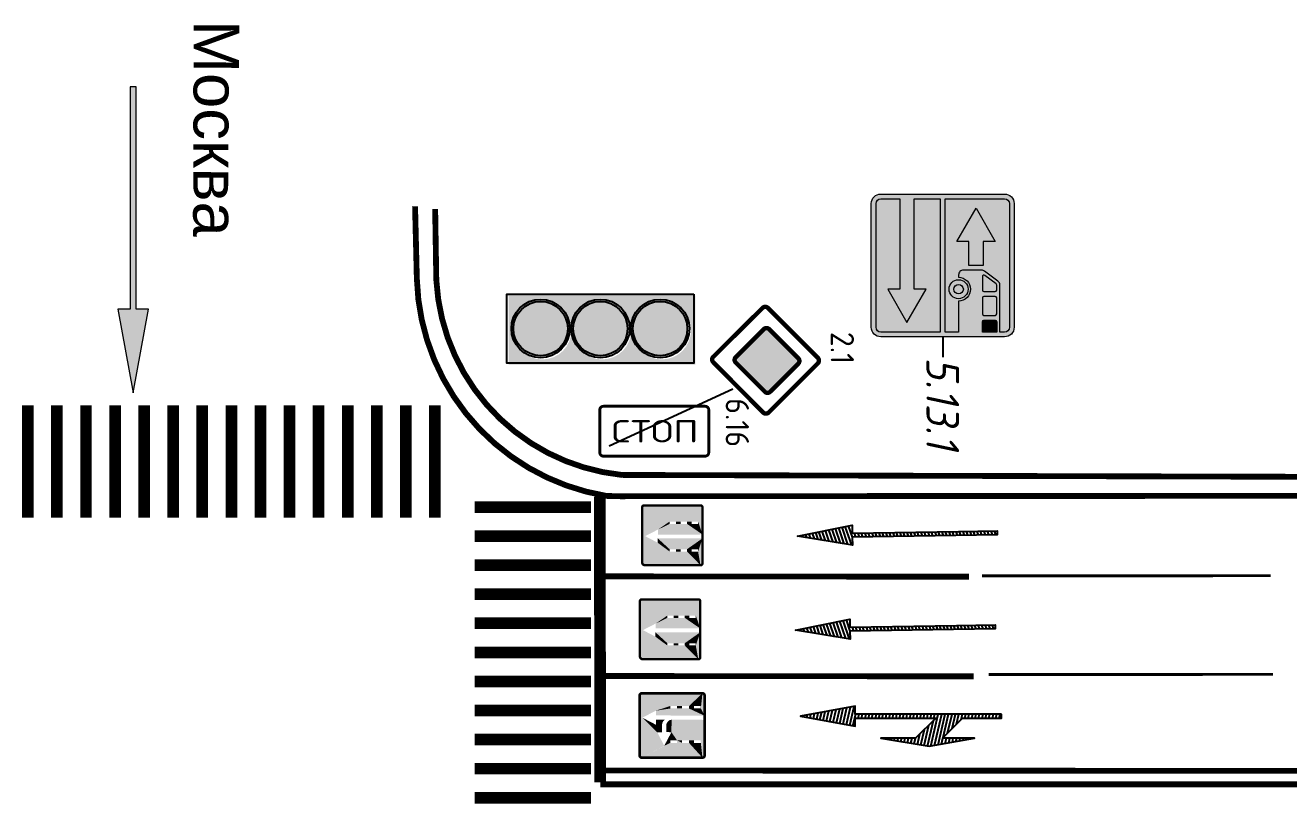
# Model space of a CAD drawing. Header units: millimetres. Extents: x 1734 to 2050, y 1482 to 1843.
# Drawn here: x 1839.92 to 1870.88, y 1823.8 to 1842.87 of the extents above; entities that cross this region are included whole.
import ezdxf
from ezdxf.enums import TextEntityAlignment as Align

# ---------------------------------------------------------------- set-up
doc = ezdxf.new("R2010")
doc.units = ezdxf.units.MM
for name, pattern in [('1.1', [141.652646, 70.079133, -0.0001, 71.573413]), ('1.3', [17.848385, 5.910826, -0.0001, 11.937459]), ('1.6_3_1', [4, 0, -1, 3])]:
    doc.linetypes.add(name, pattern=pattern)
for name, color, linetype, lineweight in [('знаки', 7, 'Continuous', 0), ('Описание', 7, 'Continuous', 15), ('разметка', 251, 'Continuous', 15)]:
    doc.layers.add(name, color=color, linetype=linetype, lineweight=lineweight)
doc.layers.add('КПЧ', color=9, linetype='Continuous')
doc.layers.add('Разметки', color=7, linetype='Continuous')
doc.styles.add('ROMAND', font='ROMAND.SHX', dxfattribs={"height": 2})
doc.styles.add('SASH', font='simplex8.shx', dxfattribs={"width": 0.9, "oblique": 12})
doc.styles.get("Standard").update_dxf_attribs({"font": 'arial.ttf'})

# ---------------------------------------------------------------- blocks, each defined once
blk = doc.blocks.new('1-18-')
at = {"layer": 'разметка'}
blk.add_hatch(color=0, dxfattribs=at).paths.add_polyline_path([(-0.07499999999998863, 5.449999999999989), (-0.07499999999998863, 0), (0.07499999999998863, 0), (0.07499999999998863, 5.449999999999989), (0.375, 5.449999999999989), (0, 7.5), (-0.375, 5.449999999999989)])
at = {"layer": 'разметка', "color": 0, "lineweight": 0, "flags": 128}
blk.add_lwpolyline([(-0.07499999999998863, 5.449999999999989), (-0.07499999999998863, 0), (0.07499999999998863, 0), (0.07499999999998863, 5.449999999999989), (0.375, 5.449999999999989), (0, 7.5), (-0.375, 5.449999999999989)], close=True, dxfattribs=at)
blk = doc.blocks.new('*U19')
at = {"color": 0, "linetype": 'ByBlock', "lineweight": 15, "const_width": 0.3999999999999998}
for points in [[(-16.11160242717349, 1.690049475221772), (-15.70940525325531, 5.524280992409777)], [(-15.11705906747142, 1.585725433541415), (-14.71486189355325, 5.41995695072942)], [(-14.12251570776935, 1.481401391861059), (-13.72031853385118, 5.315632909049063)], [(-13.12797234806729, 1.377077350180703), (-12.72577517414911, 5.211308867368707)], [(-12.13342898836522, 1.272753308500347), (-11.73123181444705, 5.106984825688351)], [(-11.13888562866315, 1.16842926681999), (-10.73668845474498, 5.002660784007995)], [(-10.14434226896108, 1.064105225139634), (-9.742145095042911, 4.898336742327638)], [(-9.149798909259017, 0.9597811834592777), (-8.747601735340844, 4.794012700647282)], [(-8.15525554955695, 0.8554571417789214), (-7.753058375638777, 4.689688658966926)], [(-7.160712189854883, 0.7511331000985652), (-6.75851501593671, 4.58536461728657)], [(-6.166168830152817, 0.6468090584182089), (-5.763971656234643, 4.481040575606213)], [(-5.171625470450749, 0.5424850167378525), (-4.769428296532576, 4.376716533925857)], [(-4.177082110748682, 0.4381609750574963), (-3.774884936830509, 4.272392492245501)], [(-3.182538751046615, 0.33383693337714), (-2.780341577128442, 4.168068450565144)], [(-2.187995391344548, 0.2295128916967837), (-1.785798217426375, 4.063744408884788)], [(-1.193452031642481, 0.1251888500164275), (-0.7912548577243079, 3.959420367204432)], [(-0.1989086719404135, 0.0208648083360712), (0.2032885019777591, 3.855096325524076)]]:
    blk.add_lwpolyline(points, dxfattribs=at)
blk = doc.blocks.new('*U36')
at = {"color": 4, "linetype": 'Continuous'}
for points in [[(0.05024047358083639, 3.655453161768152), (0, 3.467953161768154), (7.49526466425246, 3.59295191176814)], [(7.49526466425246, 3.59295191176814), (0, 3.467953161768154), (3.645673218720589, 3.455145085120094)], [(0, 3.467953161768154), (1.721933722096167, 0.4079616821160954), (3.645673218720589, 3.455145085120094)], [(0, 3.467953161768154), (-5.995204332975845e-14, -3.467953161768139), (1.721933722096167, 0.4079616821160954)], [(0.1875000000000007, 3.792712688187315), (0.05024047358083639, 3.655453161768152), (7.42204099343257, 3.769729490948263)], [(7.42204099343257, 3.769729490948263), (0.05024047358083639, 3.655453161768152), (7.49526466425246, 3.59295191176814)], [(0.3749999999999998, 3.84295316176815), (0.1875000000000007, 3.792712688187315), (7.42204099343257, 3.769729490948263)], [(7.245263414252447, 3.842953161768154), (0.3749999999999998, 3.84295316176815), (7.42204099343257, 3.769729490948263)], [(3.645673218720589, 3.455145085120094), (1.721933722096167, 0.4079616821160954), (2.822030134218381, 1.890868450278703)], [(7.49526466425246, 3.59295191176814), (3.645673218720589, 3.455145085120094), (5.467210344123516, 0.4079616821160954)], [(3.645673218720589, 3.455145085120094), (4.469316303222713, 1.862934938942246), (5.467210344123516, 0.4079616821160954)], [(7.49526466425246, 3.59295191176814), (5.467210344123516, 0.4079616821160954), (7.495264664252435, -3.467953161768156)], [(3.37112552388649, 1.890868450278703), (1.721933722096167, 0.4079616821160954), (2.011979975268503, 0.4079616821160954)], [(2.822030134218381, 1.890868450278703), (1.721933722096167, 0.4079616821160954), (3.37112552388649, 1.890868450278703)], [(3.37112552388649, 1.890868450278703), (2.011979975268503, 0.4079616821160954), (3.374101480427442, -3.717954411768146)], [(4.469316303222713, 1.862934938942246), (3.85158398984612, -3.717954411768147), (5.177164090951266, 0.4079616821160953)], [(3.85158398984612, 1.862934938942246), (3.85158398984612, -3.717954411768147), (4.469316303222713, 1.862934938942246)], [(4.469316303222713, 1.862934938942246), (5.177164090951266, 0.4079616821160953), (5.467210344123516, 0.4079616821160954)], [(1.721933722096167, 0.4079616821160954), (-5.995204332975845e-14, -3.467953161768139), (1.721933722096168, -0.3968440640154257)], [(2.011979975268503, 0.4079616821160954), (2.011979975268503, -0.3968440640154257), (3.374101480427442, -3.717954411768146)], [(5.177164090951266, 0.4079616821160953), (3.85158398984612, -3.717954411768147), (5.177164090951265, -0.3968440640154256)], [(5.467210344123516, 0.4079616821160954), (5.467210344123516, -0.3968440640154256), (7.495264664252435, -3.467953161768156)], [(1.721933722096168, -0.3968440640154257), (-5.995204332975845e-14, -3.467953161768139), (1.721933722096168, -0.980928664275538)], [(1.721933722096168, -0.980928664275538), (-5.995204332975845e-14, -3.467953161768139), (1.721933722096168, -1.785734410407059)], [(1.721933722096168, -0.980928664275538), (2.011979975268503, -0.3968440640154257), (1.721933722096168, -0.3968440640154257)], [(2.011979975268503, -0.3968440640154257), (1.721933722096168, -0.980928664275538), (2.011979975268503, -0.9809286642755383)], [(2.011979975268503, -0.3968440640154257), (2.011979975268503, -0.9809286642755383), (3.374101480427442, -3.717954411768146)], [(2.011979975268503, -0.9809286642755383), (2.011979975268503, -1.785734410407059), (3.374101480427442, -3.717954411768146)], [(5.177164090951265, -0.3968440640154256), (3.85158398984612, -3.717954411768147), (5.177164090951266, -0.9809286642755382)], [(5.177164090951266, -0.9809286642755382), (3.85158398984612, -3.717954411768147), (5.177164090951265, -1.785734410407059)], [(5.177164090951266, -0.9809286642755382), (5.467210344123516, -0.3968440640154256), (5.177164090951265, -0.3968440640154256)], [(5.467210344123516, -0.3968440640154256), (5.177164090951266, -0.9809286642755382), (5.467210344123516, -0.9809286642755383)], [(5.467210344123516, -0.3968440640154256), (5.467210344123516, -0.9809286642755383), (7.495264664252435, -3.467953161768156)], [(5.467210344123516, -0.9809286642755383), (5.467210344123516, -1.785734410407059), (7.495264664252435, -3.467953161768156)], [(1.721933722096168, -1.785734410407059), (-5.995204332975845e-14, -3.467953161768139), (1.721933722096167, -2.35403616582181)], [(1.721933722096167, -2.35403616582181), (-5.995204332975845e-14, -3.467953161768139), (1.721933722096168, -3.158841911953346)], [(1.721933722096168, -3.158841911953346), (-5.995204332975845e-14, -3.467953161768139), (3.374101480427442, -3.717954411768146)], [(1.721933722096167, -2.35403616582181), (2.011979975268503, -1.785734410407059), (1.721933722096168, -1.785734410407059)], [(2.011979975268503, -1.785734410407059), (1.721933722096167, -2.35403616582181), (2.011979975268503, -2.35403616582181)], [(3.374101480427442, -3.717954411768146), (2.011979975268503, -3.158841911953346), (1.721933722096168, -3.158841911953346)], [(2.011979975268503, -1.785734410407059), (2.011979975268503, -2.35403616582181), (3.374101480427442, -3.717954411768146)], [(2.011979975268503, -2.35403616582181), (2.011979975268503, -3.158841911953346), (3.374101480427442, -3.717954411768146)], [(5.467210344123516, -1.785734410407059), (3.85158398984612, -3.717954411768147), (5.177164090951266, -2.35403616582181)], [(5.177164090951265, -1.785734410407059), (3.85158398984612, -3.717954411768147), (5.467210344123516, -1.785734410407059)], [(5.177164090951266, -2.35403616582181), (3.85158398984612, -3.717954411768147), (5.177164090951266, -3.158841911953346)], [(5.467210344123515, -3.158841911953346), (3.85158398984612, -3.717954411768147), (7.495264664252435, -3.467953161768156)], [(3.85158398984612, -3.717954411768147), (5.467210344123515, -3.158841911953346), (5.177164090951266, -3.158841911953346)], [(5.467210344123516, -1.785734410407059), (5.177164090951266, -2.35403616582181), (5.467210344123515, -2.35403616582181)], [(5.467210344123516, -1.785734410407059), (5.467210344123515, -2.35403616582181), (7.495264664252435, -3.467953161768156)], [(5.467210344123515, -2.35403616582181), (5.467210344123515, -3.158841911953346), (7.495264664252435, -3.467953161768156)], [(-5.995204332975845e-14, -3.467953161768139), (0.07322367081982298, -3.644730740948248), (3.374101480427442, -3.717954411768146)], [(0.07322367081982298, -3.644730740948248), (0.2500012499999305, -3.717954411768133), (3.374101480427442, -3.717954411768146)], [(7.495264664252435, -3.467953161768156), (3.85158398984612, -3.717954411768147), (7.482762961022207, -3.546021018698622)], [(7.482762961022207, -3.546021018698622), (3.85158398984612, -3.717954411768147), (7.446508185749103, -3.616281065234823)], [(7.446508185749103, -3.616281065234823), (3.85158398984612, -3.717954411768147), (7.393591317719149, -3.66919793326479)], [(7.393591317719149, -3.66919793326479), (3.85158398984612, -3.717954411768147), (7.323331271182926, -3.705452708537923)], [(7.323331271182926, -3.705452708537923), (3.85158398984612, -3.717954411768147), (7.245263414252428, -3.717954411768162)]]:
    blk.add_solid(points, dxfattribs=at)
blk = doc.blocks.new('*U37')
at = {"color": 4, "linetype": 'Continuous'}
for points in [[(0.05024047358083639, 3.655453161768152), (0, 3.467953161768154), (7.49526466425246, 3.59295191176814)], [(7.49526466425246, 3.59295191176814), (0, 3.467953161768154), (3.645673218720589, 3.455145085120094)], [(0, 3.467953161768154), (1.721933722096167, 0.4079616821160954), (3.645673218720589, 3.455145085120094)], [(0, 3.467953161768154), (-5.995204332975845e-14, -3.467953161768139), (1.721933722096167, 0.4079616821160954)], [(0.1875000000000007, 3.792712688187315), (0.05024047358083639, 3.655453161768152), (7.42204099343257, 3.769729490948263)], [(7.42204099343257, 3.769729490948263), (0.05024047358083639, 3.655453161768152), (7.49526466425246, 3.59295191176814)], [(0.3749999999999998, 3.84295316176815), (0.1875000000000007, 3.792712688187315), (7.42204099343257, 3.769729490948263)], [(7.245263414252447, 3.842953161768154), (0.3749999999999998, 3.84295316176815), (7.42204099343257, 3.769729490948263)], [(3.645673218720589, 3.455145085120094), (1.721933722096167, 0.4079616821160954), (2.822030134218381, 1.890868450278703)], [(7.49526466425246, 3.59295191176814), (3.645673218720589, 3.455145085120094), (5.467210344123516, 0.4079616821160954)], [(3.645673218720589, 3.455145085120094), (4.469316303222713, 1.862934938942246), (5.467210344123516, 0.4079616821160954)], [(7.49526466425246, 3.59295191176814), (5.467210344123516, 0.4079616821160954), (7.495264664252435, -3.467953161768156)], [(3.37112552388649, 1.890868450278703), (1.721933722096167, 0.4079616821160954), (2.011979975268503, 0.4079616821160954)], [(2.822030134218381, 1.890868450278703), (1.721933722096167, 0.4079616821160954), (3.37112552388649, 1.890868450278703)], [(3.37112552388649, 1.890868450278703), (2.011979975268503, 0.4079616821160954), (3.374101480427442, -3.717954411768146)], [(4.469316303222713, 1.862934938942246), (3.85158398984612, -3.717954411768147), (5.177164090951266, 0.4079616821160953)], [(3.85158398984612, 1.862934938942246), (3.85158398984612, -3.717954411768147), (4.469316303222713, 1.862934938942246)], [(4.469316303222713, 1.862934938942246), (5.177164090951266, 0.4079616821160953), (5.467210344123516, 0.4079616821160954)], [(1.721933722096167, 0.4079616821160954), (-5.995204332975845e-14, -3.467953161768139), (1.721933722096168, -0.3968440640154257)], [(2.011979975268503, 0.4079616821160954), (2.011979975268503, -0.3968440640154257), (3.374101480427442, -3.717954411768146)], [(5.177164090951266, 0.4079616821160953), (3.85158398984612, -3.717954411768147), (5.177164090951265, -0.3968440640154256)], [(5.467210344123516, 0.4079616821160954), (5.467210344123516, -0.3968440640154256), (7.495264664252435, -3.467953161768156)], [(1.721933722096168, -0.3968440640154257), (-5.995204332975845e-14, -3.467953161768139), (1.721933722096168, -0.980928664275538)], [(1.721933722096168, -0.980928664275538), (-5.995204332975845e-14, -3.467953161768139), (1.721933722096168, -1.785734410407059)], [(1.721933722096168, -0.980928664275538), (2.011979975268503, -0.3968440640154257), (1.721933722096168, -0.3968440640154257)], [(2.011979975268503, -0.3968440640154257), (1.721933722096168, -0.980928664275538), (2.011979975268503, -0.9809286642755383)], [(2.011979975268503, -0.3968440640154257), (2.011979975268503, -0.9809286642755383), (3.374101480427442, -3.717954411768146)], [(2.011979975268503, -0.9809286642755383), (2.011979975268503, -1.785734410407059), (3.374101480427442, -3.717954411768146)], [(5.177164090951265, -0.3968440640154256), (3.85158398984612, -3.717954411768147), (5.177164090951266, -0.9809286642755382)], [(5.177164090951266, -0.9809286642755382), (3.85158398984612, -3.717954411768147), (5.177164090951265, -1.785734410407059)], [(5.177164090951266, -0.9809286642755382), (5.467210344123516, -0.3968440640154256), (5.177164090951265, -0.3968440640154256)], [(5.467210344123516, -0.3968440640154256), (5.177164090951266, -0.9809286642755382), (5.467210344123516, -0.9809286642755383)], [(5.467210344123516, -0.3968440640154256), (5.467210344123516, -0.9809286642755383), (7.495264664252435, -3.467953161768156)], [(5.467210344123516, -0.9809286642755383), (5.467210344123516, -1.785734410407059), (7.495264664252435, -3.467953161768156)], [(1.721933722096168, -1.785734410407059), (-5.995204332975845e-14, -3.467953161768139), (1.721933722096167, -2.35403616582181)], [(1.721933722096167, -2.35403616582181), (-5.995204332975845e-14, -3.467953161768139), (1.721933722096168, -3.158841911953346)], [(1.721933722096168, -3.158841911953346), (-5.995204332975845e-14, -3.467953161768139), (3.374101480427442, -3.717954411768146)], [(1.721933722096167, -2.35403616582181), (2.011979975268503, -1.785734410407059), (1.721933722096168, -1.785734410407059)], [(2.011979975268503, -1.785734410407059), (1.721933722096167, -2.35403616582181), (2.011979975268503, -2.35403616582181)], [(3.374101480427442, -3.717954411768146), (2.011979975268503, -3.158841911953346), (1.721933722096168, -3.158841911953346)], [(2.011979975268503, -1.785734410407059), (2.011979975268503, -2.35403616582181), (3.374101480427442, -3.717954411768146)], [(2.011979975268503, -2.35403616582181), (2.011979975268503, -3.158841911953346), (3.374101480427442, -3.717954411768146)], [(5.467210344123516, -1.785734410407059), (3.85158398984612, -3.717954411768147), (5.177164090951266, -2.35403616582181)], [(5.177164090951265, -1.785734410407059), (3.85158398984612, -3.717954411768147), (5.467210344123516, -1.785734410407059)], [(5.177164090951266, -2.35403616582181), (3.85158398984612, -3.717954411768147), (5.177164090951266, -3.158841911953346)], [(5.467210344123515, -3.158841911953346), (3.85158398984612, -3.717954411768147), (7.495264664252435, -3.467953161768156)], [(3.85158398984612, -3.717954411768147), (5.467210344123515, -3.158841911953346), (5.177164090951266, -3.158841911953346)], [(5.467210344123516, -1.785734410407059), (5.177164090951266, -2.35403616582181), (5.467210344123515, -2.35403616582181)], [(5.467210344123516, -1.785734410407059), (5.467210344123515, -2.35403616582181), (7.495264664252435, -3.467953161768156)], [(5.467210344123515, -2.35403616582181), (5.467210344123515, -3.158841911953346), (7.495264664252435, -3.467953161768156)], [(-5.995204332975845e-14, -3.467953161768139), (0.07322367081982298, -3.644730740948248), (3.374101480427442, -3.717954411768146)], [(0.07322367081982298, -3.644730740948248), (0.2500012499999305, -3.717954411768133), (3.374101480427442, -3.717954411768146)], [(7.495264664252435, -3.467953161768156), (3.85158398984612, -3.717954411768147), (7.482762961022207, -3.546021018698622)], [(7.482762961022207, -3.546021018698622), (3.85158398984612, -3.717954411768147), (7.446508185749103, -3.616281065234823)], [(7.446508185749103, -3.616281065234823), (3.85158398984612, -3.717954411768147), (7.393591317719149, -3.66919793326479)], [(7.393591317719149, -3.66919793326479), (3.85158398984612, -3.717954411768147), (7.323331271182926, -3.705452708537923)], [(7.323331271182926, -3.705452708537923), (3.85158398984612, -3.717954411768147), (7.245263414252428, -3.717954411768162)]]:
    blk.add_solid(points, dxfattribs=at)
blk = doc.blocks.new('*U39')
at = {"layer": 'знаки', "true_color": 0xffffff}
h = blk.add_hatch(color=7, dxfattribs=at)
edge = h.paths.add_edge_path()
edge.add_arc((-1.516666666666552, 3.266666666666666), 0.2333333333333343, 89.99999999999648, 179.9999999999965, ccw=False)
edge.add_line((-1.516666666666538, 3.5), (1.516666666666652, 3.5))
edge.add_arc((1.516666666666675, 3.266666666666675), 0.2333333333333254, 1.3073986337985843e-12, 90.00000000000568, ccw=False)
edge.add_line((1.75, 3.26666666666668), (1.75, 0.2333333333333201))
edge.add_arc((1.516666666666675, 0.2333333333333255), 0.2333333333333254, 269.9999999999943, 359.9999999999987, ccw=False)
edge.add_line((1.516666666666652, 0), (-1.516666666666538, 0))
edge.add_arc((-1.516666666666561, 0.2333333333333255), 0.2333333333333255, 180.0000000000013, 270.0000000000056, ccw=False)
edge.add_line((-1.749999999999886, 0.2333333333333201), (-1.749999999999886, 3.26666666666668))
edge = h.paths.add_edge_path(flags=16)
edge.add_line((1.633333333333439, 3.150000000000006), (0.4812500000000455, 3.150000000000006))
edge.add_arc((0.4812500000000433, 3.033333333333307), 0.1166666666666982, 89.99999999999892, 143.1301023541571)
edge.add_line((0.3879166666666833, 3.103333333333325), (0.1399999999999864, 2.772777777777748))
edge.add_arc((0.2333333333333157, 2.702777777777784), 0.1166666666666415, 143.1301023541692, 180.0000000000146)
edge.add_line((0.1166666666666742, 2.702777777777754), (0.1166666666666742, 2.255555555555475))
edge.add_arc((0.2333333333333441, 2.25555555555547), 0.1166666666666698, 179.9999999999978, 270.0000000000021)
edge.add_line((0.2333333333333485, 2.1388888888888), (0.2916666666666288, 2.1388888888888))
edge.add_arc((0.5833333333333144, 2.1388888888888), 0.2916666666666856, 0, 180, ccw=False)
edge.add_line((0.875, 2.1388888888888), (1.633333333333439, 2.1388888888888))
edge.add_line((1.633333333333439, 2.1388888888888), (1.633333333333439, 1.808333333333223))
edge.add_line((1.633333333333439, 1.808333333333223), (-1.633333333333326, 1.808333333333223))
edge.add_line((-1.633333333333326, 1.808333333333223), (-1.633333333333326, 3.26666666666668))
edge.add_arc((-1.516666666666595, 3.266666666666623), 0.1166666666667311, 89.99999999997209, 179.9999999999721, ccw=False)
edge.add_line((-1.516666666666538, 3.383333333333354), (1.516666666666652, 3.383333333333354))
edge.add_arc((1.516666666666704, 3.266666666666619), 0.1166666666667355, 3.012701199622825e-11, 90.0000000000258, ccw=False)
edge.add_line((1.633333333333439, 3.26666666666668), (1.633333333333439, 3.150000000000006))
edge = h.paths.add_edge_path(flags=16)
edge.add_arc((0.6027777777777097, 3.033333333333253), 0.03888888888894182, 1.15808539601474e-10, 90.00000000009324)
edge.add_line((0.6027777777776464, 3.072222222222194), (0.4812500000000455, 3.072222222222194))
edge.add_arc((0.4812500000000085, 3.033333333333235), 0.03888888888895981, 89.99999999994554, 143.1301023540427)
edge.add_line((0.4501388888888869, 3.056666666666672), (0.2459722222222354, 2.784444444444347))
edge.add_arc((0.2770833333332419, 2.761111111110991), 0.0388888888888189, 143.1301023540368, 269.999999999889)
edge.add_line((0.2770833333331666, 2.722222222222172), (0.6027777777776464, 2.722222222222172))
edge.add_arc((0.6027777777777175, 2.761111111111106), 0.03888888888893405, 269.9999999998954, 359.9999999998954)
edge.add_line((0.6416666666666515, 2.761111111111035), (0.6416666666666515, 3.033333333333331))
edge = h.paths.add_edge_path(flags=16)
edge.add_arc((1.186111111111138, 3.03333333333331), 0.03888888888888498, 3.205999118915548e-11, 90.00000000000948)
edge.add_line((1.186111111111131, 3.072222222222194), (0.7972222222222172, 3.072222222222194))
edge.add_arc((0.7972222222222107, 3.03333333333331), 0.03888888888888475, 89.99999999999052, 179.9999999999679)
edge.add_line((0.7583333333333258, 3.033333333333331), (0.7583333333333258, 2.761111111111035))
edge.add_arc((0.7972222222222107, 2.761111111111056), 0.03888888888888498, 180.0000000000321, 270.0000000000095)
edge.add_line((0.7972222222222172, 2.722222222222172), (1.186111111111131, 2.722222222222285))
edge.add_arc((1.18611111111116, 2.761111111111148), 0.03888888888886299, 269.9999999999581, 359.9999999999581)
edge.add_line((1.225000000000023, 2.76111111111112), (1.225000000000023, 3.033333333333331))
edge = h.paths.add_edge_path(flags=16)
edge.add_line((1.633333333333439, 2.722222222222172), (1.380555555555702, 2.722222222222172))
edge.add_arc((1.380555555555639, 2.761111111111113), 0.0388888888889416, 180.0000000001158, 270.0000000000932, ccw=False)
edge.add_line((1.341666666666697, 2.761111111111035), (1.341666666666697, 3.033333333333331))
edge.add_arc((1.380555555555639, 3.033333333333253), 0.03888888888894182, 89.99999999990678, 179.9999999998842, ccw=False)
edge.add_line((1.380555555555702, 3.072222222222194), (1.633333333333439, 3.072222222222194))
edge.add_line((1.633333333333439, 3.072222222222194), (1.633333333333439, 2.722222222222172))
edge = h.paths.add_edge_path(flags=16)
edge.add_line((1.633333333333439, 1.691666666666663), (1.633333333333439, 0.2333333333333201))
edge.add_arc((1.516666666666718, 0.2333333333333956), 0.1166666666667213, 269.99999999996726, 359.9999999999629, ccw=False)
edge.add_line((1.516666666666652, 0.1166666666666742), (-1.516666666666538, 0.1166666666666742))
edge.add_arc((-1.516666666666604, 0.2333333333333956), 0.1166666666667213, 180.0000000000371, 270.00000000003274, ccw=False)
edge.add_line((-1.633333333333326, 0.2333333333333201), (-1.633333333333326, 0.7000000000001307))
edge.add_line((-1.633333333333326, 0.7000000000001307), (0.5833333333332575, 0.7000000000001307))
edge.add_line((0.5833333333332575, 0.7000000000001307), (0.5833333333332575, 0.4083333333336157))
edge.add_line((0.5833333333332575, 0.4083333333336157), (1.400000000000091, 0.8750000000000853))
edge.add_line((1.400000000000091, 0.8750000000000853), (0.5833333333332575, 1.341666666666555))
edge.add_line((0.5833333333332575, 1.341666666666555), (0.5833333333332575, 1.05000000000004))
edge.add_line((0.5833333333332575, 1.05000000000004), (-1.633333333333326, 1.05000000000004))
edge.add_line((-1.633333333333326, 1.05000000000004), (-1.633333333333326, 1.691666666666663))
edge.add_line((-1.633333333333326, 1.691666666666663), (1.633333333333439, 1.691666666666663))
at = {"layer": 'знаки'}
h = blk.add_hatch(color=5, dxfattribs=at)
edge = h.paths.add_edge_path()
edge.add_line((1.633333333333439, 3.150000000000006), (0.4812500000000455, 3.150000000000006))
edge.add_arc((0.4812500000000433, 3.033333333333307), 0.1166666666666982, 89.99999999999892, 143.1301023541571)
edge.add_line((0.3879166666666833, 3.103333333333325), (0.1399999999999864, 2.772777777777748))
edge.add_arc((0.2333333333333157, 2.702777777777784), 0.1166666666666415, 143.1301023541692, 180.0000000000146)
edge.add_line((0.1166666666666742, 2.702777777777754), (0.1166666666666742, 2.255555555555475))
edge.add_arc((0.2333333333333441, 2.25555555555547), 0.1166666666666698, 179.9999999999978, 270.0000000000021)
edge.add_line((0.2333333333333485, 2.1388888888888), (0.2916666666666288, 2.1388888888888))
edge.add_arc((0.5833333333333144, 2.1388888888888), 0.2916666666666856, 0, 180, ccw=False)
edge.add_line((0.875, 2.1388888888888), (1.633333333333439, 2.1388888888888))
edge.add_line((1.633333333333439, 2.1388888888888), (1.633333333333439, 1.808333333333223))
edge.add_line((1.633333333333439, 1.808333333333223), (-1.633333333333326, 1.808333333333223))
edge.add_line((-1.633333333333326, 1.808333333333223), (-1.633333333333326, 3.26666666666668))
edge.add_arc((-1.516666666666595, 3.266666666666623), 0.1166666666667311, 89.99999999997209, 179.9999999999721, ccw=False)
edge.add_line((-1.516666666666538, 3.383333333333354), (1.516666666666652, 3.383333333333354))
edge.add_arc((1.516666666666704, 3.266666666666619), 0.1166666666667355, 3.012701199622825e-11, 90.0000000000258, ccw=False)
edge.add_line((1.633333333333439, 3.26666666666668), (1.633333333333439, 3.150000000000006))
h.paths.add_polyline_path([(-0.5833333333333712, 3.033333333333331), (-0.5833333333333712, 2.741666666666589), (0, 2.741666666666589), (0, 2.39166666666668), (-0.5833333333333712, 2.39166666666668), (-0.5833333333333712, 2.099999999999966), (-1.399999999999977, 2.566666666666634)], flags=16)
edge = h.paths.add_edge_path(flags=16)
edge.add_arc((0.5833333333332575, 2.1388888888888), 0.2333333333333421, 0, 360)
edge = h.paths.add_edge_path(flags=16)
edge.add_arc((0.5833333333332575, 2.1388888888888), 0.1166666666666755, 0, 360)
at = {"layer": 'знаки', "true_color": 0xffffff}
blk.add_hatch(color=7, dxfattribs=at).paths.add_polyline_path([(-0.5833333333333712, 3.033333333333331), (-0.5833333333333712, 2.741666666666589), (0, 2.741666666666589), (0, 2.39166666666668), (-0.5833333333333712, 2.39166666666668), (-0.5833333333333712, 2.099999999999966), (-1.399999999999977, 2.566666666666634)])
at = {"layer": 'знаки'}
h = blk.add_hatch(color=5, dxfattribs=at)
edge = h.paths.add_edge_path()
edge.add_arc((0.6027777777777097, 3.033333333333253), 0.03888888888894182, 1.15808539601474e-10, 90.00000000009324)
edge.add_line((0.6027777777776464, 3.072222222222194), (0.4812500000000455, 3.072222222222194))
edge.add_arc((0.4812500000000085, 3.033333333333235), 0.03888888888895981, 89.99999999994554, 143.1301023540427)
edge.add_line((0.4501388888888869, 3.056666666666672), (0.2459722222222354, 2.784444444444347))
edge.add_arc((0.2770833333332419, 2.761111111110991), 0.0388888888888189, 143.1301023540368, 269.999999999889)
edge.add_line((0.2770833333331666, 2.722222222222172), (0.6027777777776464, 2.722222222222172))
edge.add_arc((0.6027777777777175, 2.761111111111106), 0.03888888888893405, 269.9999999998954, 359.9999999998954)
edge.add_line((0.6416666666666515, 2.761111111111035), (0.6416666666666515, 3.033333333333331))
h = blk.add_hatch(color=5, dxfattribs=at)
edge = h.paths.add_edge_path()
edge.add_arc((1.186111111111138, 3.03333333333331), 0.03888888888888498, 3.205999118915548e-11, 90.00000000000948)
edge.add_line((1.186111111111131, 3.072222222222194), (0.7972222222222172, 3.072222222222194))
edge.add_arc((0.7972222222222107, 3.03333333333331), 0.03888888888888475, 89.99999999999052, 179.9999999999679)
edge.add_line((0.7583333333333258, 3.033333333333331), (0.7583333333333258, 2.761111111111035))
edge.add_arc((0.7972222222222107, 2.761111111111056), 0.03888888888888498, 180.0000000000321, 270.0000000000095)
edge.add_line((0.7972222222222172, 2.722222222222172), (1.186111111111131, 2.722222222222285))
edge.add_arc((1.18611111111116, 2.761111111111148), 0.03888888888886299, 269.9999999999581, 359.9999999999581)
edge.add_line((1.225000000000023, 2.76111111111112), (1.225000000000023, 3.033333333333331))
h = blk.add_hatch(color=5, dxfattribs=at)
edge = h.paths.add_edge_path()
edge.add_line((1.633333333333439, 2.722222222222172), (1.380555555555702, 2.722222222222172))
edge.add_arc((1.380555555555639, 2.761111111111113), 0.0388888888889416, 180.0000000001158, 270.0000000000932, ccw=False)
edge.add_line((1.341666666666697, 2.761111111111035), (1.341666666666697, 3.033333333333331))
edge.add_arc((1.380555555555639, 3.033333333333253), 0.03888888888894182, 89.99999999990678, 179.9999999998842, ccw=False)
edge.add_line((1.380555555555702, 3.072222222222194), (1.633333333333439, 3.072222222222194))
edge.add_line((1.633333333333439, 3.072222222222194), (1.633333333333439, 2.722222222222172))
at = {"layer": 'знаки', "true_color": 0xffffff}
h = blk.add_hatch(color=7, dxfattribs=at)
edge = h.paths.add_edge_path()
edge.add_arc((0.5833333333332575, 2.1388888888888), 0.2333333333333421, 0, 360)
edge = h.paths.add_edge_path(flags=17)
edge.add_arc((0.5833333333332575, 2.1388888888888), 0.1166666666666755, 0, 360)
at = {"layer": 'знаки'}
h = blk.add_hatch(color=5, dxfattribs=at)
edge = h.paths.add_edge_path()
edge.add_line((1.633333333333439, 1.691666666666663), (1.633333333333439, 0.2333333333333201))
edge.add_arc((1.516666666666718, 0.2333333333333956), 0.1166666666667213, 269.99999999996726, 359.9999999999629, ccw=False)
edge.add_line((1.516666666666652, 0.1166666666666742), (-1.516666666666538, 0.1166666666666742))
edge.add_arc((-1.516666666666604, 0.2333333333333956), 0.1166666666667213, 180.0000000000371, 270.00000000003274, ccw=False)
edge.add_line((-1.633333333333326, 0.2333333333333201), (-1.633333333333326, 0.7000000000001307))
edge.add_line((-1.633333333333326, 0.7000000000001307), (0.5833333333332575, 0.7000000000001307))
edge.add_line((0.5833333333332575, 0.7000000000001307), (0.5833333333332575, 0.4083333333336157))
edge.add_line((0.5833333333332575, 0.4083333333336157), (1.400000000000091, 0.8750000000000853))
edge.add_line((1.400000000000091, 0.8750000000000853), (0.5833333333332575, 1.341666666666555))
edge.add_line((0.5833333333332575, 1.341666666666555), (0.5833333333332575, 1.05000000000004))
edge.add_line((0.5833333333332575, 1.05000000000004), (-1.633333333333326, 1.05000000000004))
edge.add_line((-1.633333333333326, 1.05000000000004), (-1.633333333333326, 1.691666666666663))
edge.add_line((-1.633333333333326, 1.691666666666663), (1.633333333333439, 1.691666666666663))
at = {"layer": 'Defpoints'}
blk.add_lwpolyline([(1.75, 1.750000000000057), (2.25, 1.750000000000057)], dxfattribs=at)
at = {"layer": 'знаки'}
blk.add_lwpolyline([(-1.749999999999886, 3.26666666666668, -0.4142135623730951), (-1.516666666666538, 3.5), (1.516666666666652, 3.5, -0.4142135623731172), (1.75, 3.26666666666668), (1.75, 0.2333333333333201, -0.4142135623731172), (1.516666666666652, 0), (-1.516666666666538, 0, -0.4142135623731172), (-1.749999999999886, 0.2333333333333201), (-1.749999999999886, 3.26666666666668)], format="xyb", dxfattribs=at)
at = {"layer": 'знаки', "color": 7, "true_color": 0xffffff}
for points in [[(1.633333333333439, 3.150000000000006), (0.4812500000000455, 3.150000000000006, 0.2360679774997997), (0.3879166666666833, 3.103333333333325), (0.1399999999999864, 2.772777777777748, 0.1622776601683858), (0.1166666666666742, 2.702777777777754), (0.1166666666666742, 2.255555555555475, 0.4142135623731172), (0.2333333333333485, 2.1388888888888), (0.2916666666666288, 2.1388888888888, -0.9999999999999999), (0.875, 2.1388888888888), (1.633333333333439, 2.1388888888888), (1.633333333333439, 1.808333333333223), (-1.633333333333326, 1.808333333333223), (-1.633333333333326, 3.26666666666668, -0.4142135623730951), (-1.516666666666538, 3.383333333333354), (1.516666666666652, 3.383333333333354, -0.4142135623730728), (1.633333333333439, 3.26666666666668)], [(1.633333333333439, 2.722222222222172), (1.380555555555702, 2.722222222222172, -0.4142135623729785), (1.341666666666697, 2.761111111111035), (1.341666666666697, 3.033333333333331, -0.4142135623729785), (1.380555555555702, 3.072222222222194), (1.633333333333439, 3.072222222222194)], [(1.633333333333439, 1.691666666666663), (1.633333333333439, 0.2333333333333201, -0.4142135623730728), (1.516666666666652, 0.1166666666666742), (-1.516666666666538, 0.1166666666666742, -0.4142135623730728), (-1.633333333333326, 0.2333333333333201), (-1.633333333333326, 0.7000000000001307), (0.5833333333332575, 0.7000000000001307), (0.5833333333332575, 0.4083333333336157), (1.400000000000091, 0.8750000000000853), (0.5833333333332575, 1.341666666666555), (0.5833333333332575, 1.05000000000004), (-1.633333333333326, 1.05000000000004), (-1.633333333333326, 1.691666666666663)]]:
    blk.add_lwpolyline(points, format="xyb", close=True, dxfattribs=at)
blk.add_lwpolyline([(-0.5833333333333712, 3.033333333333331), (-0.5833333333333712, 2.741666666666589), (0, 2.741666666666589), (0, 2.39166666666668), (-0.5833333333333712, 2.39166666666668), (-0.5833333333333712, 2.099999999999966), (-1.399999999999977, 2.566666666666634)], close=True, dxfattribs=at)
for points in [[(0.6416666666666515, 3.033333333333331, 0.4142135623729785), (0.6027777777776464, 3.072222222222194), (0.4812500000000455, 3.072222222222194, 0.2360679774995197), (0.4501388888888869, 3.056666666666672), (0.2459722222222354, 2.784444444444347, 0.6180339887499454), (0.2770833333331666, 2.722222222222172), (0.6027777777776464, 2.722222222222172, 0.414213562373095), (0.6416666666666515, 2.761111111111035), (0.6416666666666515, 3.033333333333331)], [(1.225000000000023, 3.033333333333331, 0.4142135623729785), (1.186111111111131, 3.072222222222194), (0.7972222222222172, 3.072222222222194, 0.4142135623729785), (0.7583333333333258, 3.033333333333331), (0.7583333333333258, 2.761111111111035, 0.4142135623729785), (0.7972222222222172, 2.722222222222172), (1.186111111111131, 2.722222222222285, 0.414213562373095), (1.225000000000023, 2.76111111111112), (1.225000000000023, 3.033333333333331)]]:
    blk.add_lwpolyline(points, format="xyb", dxfattribs=at)
for radius in [0.2333333333333421, 0.1166666666666755]:
    blk.add_circle((0.5833333333332575, 2.1388888888888), radius, dxfattribs=at)
at = {"layer": 'знаки', "color": 0, "lineweight": 30, "style": 'SASH', "oblique": 12, "width": 0.9}
blk.add_text('5.13.1', height=0.8, dxfattribs=at).set_placement((2.25, 1.750000000000057), align=Align.MIDDLE_LEFT)
blk = doc.blocks.new('*U45')
at = {"color": 0, "linetype": 'ByBlock', "lineweight": 15, "const_width": 0.3999999999999999}
for points in [[(1.794373516902344, 17.10614578687553), (5.772546955710607, 16.68884962015406)], [(1.690049475221975, 16.11160242717347), (5.668222914030238, 15.69430626045199)], [(1.585725433541606, 15.1170590674714), (5.563898872349869, 14.69976290074992)], [(1.481401391861237, 14.12251570776933), (5.4595748306695, 13.70521954104786)], [(1.377077350180868, 13.12797234806727), (5.355250788989132, 12.71067618134579)], [(1.2727533085005, 12.1334289883652), (5.250926747308763, 11.71613282164373)], [(1.168429266820131, 11.13888562866314), (5.146602705628395, 10.72158946194166)], [(1.064105225139762, 10.14434226896107), (5.042278663948025, 9.727046102239596)], [(0.959781183459393, 9.149798909259006), (4.937954622267656, 8.73250274253753)], [(0.8554571417790242, 8.155255549556939), (4.833630580587288, 7.737959382835464)], [(0.7511331000986554, 7.160712189854873), (4.729306538906918, 6.743416023133398)], [(0.6468090584182866, 6.166168830152808), (4.62498249722655, 5.748872663431333)], [(0.5424850167379178, 5.171625470450742), (4.520658455546181, 4.754329303729267)], [(0.438160975057549, 4.177082110748676), (4.416334413865813, 3.759785944027201)], [(0.3338369333771802, 3.182538751046611), (4.312010372185443, 2.765242584325136)], [(0.2295128916968114, 2.187995391344545), (4.207686330505075, 1.77069922462307)], [(0.1251888500164426, 1.193452031642479), (4.103362288824706, 0.7761558649210039)], [(0.02086480833607376, 0.1989086719404132), (3.999038247144337, -0.218387494781062)]]:
    blk.add_lwpolyline(points, dxfattribs=at)

msp = doc.modelspace()

# ---------------------------------------------------------------- hatches: boundary and pattern name
at = {"ltscale": 0.2}
h = msp.add_hatch(color=251, dxfattribs=at)
h.dxf.hatch_style = 1
h.paths.add_polyline_path([(1851.76556683871, 1836.248828548401), (1851.76556683871, 1834.55486823438), (1856.343209842682, 1834.55486823438), (1856.343209842682, 1836.248828548401)])
h.paths.add_polyline_path([(1852.590072467764, 1834.685149145294, -1), (1852.590072467764, 1836.118547637486, -1)], flags=16)
h.paths.add_polyline_path([(1852.590072467764, 1834.736178604048, -1), (1852.590072467764, 1836.067518178732, -1)], flags=0)
h.paths.add_polyline_path([(1854.054388340695, 1836.118547637486, -1), (1854.054388340695, 1834.685149145294, -1)], flags=16)
h.paths.add_polyline_path([(1854.054388340695, 1836.067518178732, -1), (1854.054388340695, 1834.736178604048, -1)], flags=0)
h.paths.add_polyline_path([(1855.518704213628, 1836.118547637486, -1), (1855.518704213628, 1834.685149145294, -1)], flags=16)
h.paths.add_polyline_path([(1855.518704213628, 1836.067518178732, -1), (1855.518704213628, 1834.736178604048, -1)], flags=0)
h = msp.add_hatch(color=1)
h.dxf.hatch_style = 1
h.paths.add_polyline_path([(1852.550282154715, 1834.775994470469, 1), (1852.550282154715, 1836.107334045153, 1)])
h = msp.add_hatch(color=2)
h.dxf.hatch_style = 1
h.paths.add_polyline_path([(1854.014598027647, 1834.775994470469, 1), (1854.014598027647, 1836.107334045153, 1)])
h = msp.add_hatch(color=3)
h.dxf.hatch_style = 1
h.paths.add_polyline_path([(1855.478913900579, 1834.775994470469, 1), (1855.478913900579, 1836.107334045153, 1)])
h = msp.add_hatch(color=2)
h.dxf.hatch_style = 1
h.paths.add_polyline_path([(1858.149956080123, 1835.427582165412, 0.4142135623730951), (1858.017725698976, 1835.427582165412), (1857.330425477235, 1834.74028194367, 0.414213562373097), (1857.330425477235, 1834.608051562524), (1858.043542426567, 1833.894934613192, 0.4142135623730911), (1858.175772807714, 1833.894934613192), (1858.863073029454, 1834.582234834934, 0.414213562373097), (1858.863073029454, 1834.71446521608)])
at = {"layer": 'Разметки', "linetype": 'Continuous', "ltscale": 0.5}
h = msp.add_hatch(dxfattribs=at)
h.set_pattern_fill('ANSI31', scale=0.6524419827001492, angle=573.9365867482849, style=0)
h.set_pattern_definition([(108.9365867468811, (4674.625848620453, 2155.565208095089), (0.07714134126100053, 0.02646643002546734), [])])
h.paths.add_polyline_path([(1858.846622300869, 1830.353879035072), (1860.179736273876, 1830.621443856511), (1860.183092622867, 1830.425740040523), (1862.792476836052, 1830.470491360435), (1863.738378613335, 1830.486713713899), (1863.740056787832, 1830.388861805915), (1860.184770797365, 1830.327888132532), (1860.188127146363, 1830.132184316544)])
h = msp.add_hatch(dxfattribs=at)
h.set_pattern_fill('ANSI31', scale=0.6524419827001492, angle=573.9365867482849, style=0)
h.set_pattern_definition([(108.9365867468811, (4674.570542254243, 2153.262260844278), (0.07714134126100053, 0.02646643002546734), [])])
h.paths.add_polyline_path([(1858.791315934659, 1828.050931784261), (1860.124429907666, 1828.3184966057), (1860.127786256657, 1828.122792789712), (1862.737170469842, 1828.167544109623), (1863.683072247125, 1828.183766463088), (1863.684750421622, 1828.085914555103), (1860.129464431155, 1828.024940881721), (1860.132820780153, 1827.829237065733)])
h = msp.add_hatch(dxfattribs=at)
h.set_pattern_fill('ANSI31', scale=0.6569220321939536, angle=571.9188852110059, style=0)
h.set_pattern_definition([(256.9188852110058, (-995.4712219788116, 1861.264762772508), (0.07998441415178248, -0.01858516710342699), [])])
h.paths.add_polyline_path([(1860.260331339454, 1825.895076714184), (1860.260338232854, 1825.698000104649), (1858.913639450936, 1825.944298761659), (1860.26032099935, 1826.190691628495), (1860.260327892752, 1825.993615018952), (1863.840552966026, 1825.993740249084), (1863.840556412728, 1825.89520194432), (1862.888019466624, 1825.89516862621), (1862.395345176282, 1825.402459868861), (1863.183651614438, 1825.402487442464), (1862.066891053789, 1825.205371770317), (1860.884424503162, 1825.40240701945), (1861.73842314449, 1825.402436890859), (1862.231097434834, 1825.895145648203)])

# ---------------------------------------------------------------- linework, layer by layer
at = {"color": 7, "linetype": 'Continuous'}
for p, q in [((1859.342767023722, 1834.724695843554), (1858.119808855265, 1835.947654012012)), ((1856.80645198342, 1834.618942936754), (1858.029410151878, 1833.395984768296)), ((1858.135282826755, 1833.384981265439), (1859.342767023722, 1834.592465462408))]:
    msp.add_line(p, q, dxfattribs=at)
msp.add_lwpolyline([(1856.303419529633, 1836.288644414823), (1856.303419529633, 1834.594684100801), (1851.725776525661, 1834.594684100801), (1851.725776525661, 1836.288644414823)], close=True)
at = {"color": 1, "linetype": 'Continuous', "const_width": 0.1068582847860084}
msp.add_lwpolyline([(1858.135282826755, 1833.384981265439), (1859.342767023722, 1834.592465462408, 0.4142135623730951), (1859.342767023722, 1834.724695843554), (1858.119808855265, 1835.947654012012, 0.4142135623730943), (1857.987578474118, 1835.947654012012), (1856.780668077707, 1834.750512571145, 0.4142135623730951), (1856.780668077707, 1834.618282189998), (1858.003052445608, 1833.384981265439, 0.4142135623730951)], format="xyb", close=True, dxfattribs=at)
at = {"color": 7, "linetype": 'Continuous', "const_width": 0.1068582847860084}
msp.add_lwpolyline([(1858.175772807714, 1833.894934613192), (1858.863073029454, 1834.582234834934, 0.4142135623730951), (1858.863073029454, 1834.71446521608), (1858.149956080123, 1835.427582165412, 0.4142135623730943), (1858.017725698976, 1835.427582165412), (1857.330425477235, 1834.74028194367, 0.4142135623730951), (1857.330425477235, 1834.608051562524), (1858.043542426567, 1833.894934613192, 0.4142135623730951)], format="xyb", close=True, dxfattribs=at)
at = {"color": 7, "linetype": 'Continuous', "const_width": 0.07123885652400562}
msp.add_lwpolyline([(1854.000198480838, 1833.453422557143), (1854.000198480838, 1832.405413867083, 0.4142135623730945), (1854.089247496736, 1832.316364851185), (1856.580919885071, 1832.316364851185, 0.4142135623730945), (1856.669968900968, 1832.405413867083), (1856.669968900968, 1833.449139818171, 0.4142135623730951), (1856.580919885071, 1833.538188834069), (1854.089247496736, 1833.538188834069, 0.4142135623730951), (1854.000198480838, 1833.449139818171)], format="xyb", dxfattribs=at)
at = {"color": 4, "linetype": 'Continuous'}
for points, const_width in [([(1855.037425830924, 1829.715723421936, 0.4142135623730951), (1855.110825749996, 1829.642323894899), (1856.468408692056, 1829.642327520413, 0.4142135623730948), (1856.517341954745, 1829.691261044461), (1856.517338298205, 1831.060461859242, 0.4142135623730955), (1856.468404774157, 1831.10939512193), (1855.086355502412, 1831.109391431079, 0.4142135623730951), (1855.037422239722, 1831.06045790703)], 0.05871977844301344), ([(1854.982119464714, 1827.412776171124, 0.4142135623730951), (1855.055519383786, 1827.339376644088), (1856.413102325846, 1827.339380269602, 0.4142135623730948), (1856.462035588534, 1827.38831379365), (1856.462031931995, 1828.757514608431, 0.4142135623730955), (1856.413098407947, 1828.806447871119), (1855.031049136202, 1828.806444180267, 0.4142135623730951), (1854.982115873512, 1828.757510656219)], 0.05871977844301344), ([(1856.568673274394, 1826.452702001681, 0.4142135623730955), (1856.516033017986, 1826.50534225809), (1855.029289037507, 1826.50534225809, 0.4142135623730951), (1854.976648781098, 1826.452702001681), (1854.976648781098, 1824.979779790398, 0.4142135623730951), (1855.029289037507, 1824.927139533989), (1856.516033017985, 1824.927139533989, 0.4142135623730948), (1856.568673274394, 1824.979779790398)], 0.06316799185071058)]:
    msp.add_lwpolyline(points, format="xyb", close=True, dxfattribs=dict(at, const_width=const_width))
for centre, radius in [((1852.550282154715, 1835.441664257812), 0.716699246095971), ((1852.550282154715, 1835.441664257812), 0.6656697873415114), ((1854.014598027647, 1835.441664257812), 0.716699246095971), ((1854.014598027647, 1835.441664257812), 0.6656697873415114), ((1855.478913900579, 1835.441664257812), 0.716699246095971), ((1855.478913900579, 1835.441664257812), 0.6656697873415114)]:
    msp.add_circle(centre, radius)
at = {"color": 7, "linetype": 'Continuous'}
for centre, start, end in [((1858.080051370961, 1835.892542324296), 45, 135), ((1859.276651833149, 1834.658580652981), 315, 45), ((1858.095525342451, 1833.462099958871), 225, 315)]:
    msp.add_arc(centre, 0.09350099918775735, start, end, dxfattribs=at)
at = {"color": 4, "linetype": 'Continuous'}
for points in [[(1854.976648781098, 1826.452702001681), (1854.992066755236, 1824.942557508128), (1854.992066755236, 1826.489924283951)], [(1854.992066755236, 1824.942557508128), (1854.976648781098, 1826.452702001681), (1854.976648781098, 1824.979779790398)], [(1854.992066755236, 1826.489924283951), (1855.029289037507, 1824.927139533989), (1855.029289037507, 1826.50534225809)], [(1854.992066755236, 1824.942557508128), (1855.029289037507, 1824.927139533989), (1854.992066755236, 1826.489924283951)], [(1855.029289037507, 1826.50534225809), (1855.04416262011, 1825.907959269882), (1855.374702972431, 1826.079152164185)], [(1855.029289037507, 1826.50534225809), (1855.374702972431, 1826.079152164185), (1856.516033017986, 1826.50534225809)], [(1855.029289037507, 1824.927139533989), (1855.04416262011, 1825.907959269882), (1855.029289037507, 1826.50534225809)], [(1855.374702972431, 1826.079152164185), (1855.724759950644, 1826.19354964553), (1856.516033017986, 1826.50534225809)], [(1855.724759950644, 1826.19354964553), (1855.894219826688, 1826.19354964553), (1856.516033017986, 1826.50534225809)], [(1855.894219826688, 1826.19354964553), (1856.017204664253, 1826.19354964553), (1856.516033017986, 1826.50534225809)], [(1856.017204664253, 1826.19354964553), (1856.186664540295, 1826.19354964553), (1856.516033017986, 1826.50534225809)], [(1856.186664540295, 1826.19354964553), (1856.306326142479, 1826.19354964553), (1856.516033017986, 1826.50534225809)], [(1856.306326142479, 1826.19354964553), (1856.475786018522, 1826.19354964553), (1856.516033017986, 1826.50534225809)], [(1856.475786018521, 1826.13247751434), (1856.568673274394, 1825.95481637339), (1856.516033017986, 1826.50534225809)], [(1856.475786018522, 1826.19354964553), (1856.475786018521, 1826.13247751434), (1856.516033017986, 1826.50534225809)], [(1856.516033017986, 1826.50534225809), (1856.568673274394, 1825.95481637339), (1856.553255300256, 1826.489924283951)], [(1856.553255300256, 1826.489924283951), (1856.568673274394, 1825.95481637339), (1856.568673274394, 1826.452702001681)], [(1855.37392040469, 1825.963537302323), (1856.568673274394, 1825.95481637339), (1855.374702972431, 1826.079152164185)], [(1855.374702972431, 1826.079152164185), (1855.724759950644, 1826.13247751434), (1855.724759950644, 1826.19354964553)], [(1855.374702972431, 1826.079152164185), (1856.568673274394, 1825.95481637339), (1855.724759950644, 1826.13247751434)], [(1855.724759950644, 1826.13247751434), (1856.568673274394, 1825.95481637339), (1855.894219826688, 1826.13247751434)], [(1856.017204664252, 1826.13247751434), (1855.894219826688, 1826.19354964553), (1855.894219826688, 1826.13247751434)], [(1855.894219826688, 1826.19354964553), (1856.017204664252, 1826.13247751434), (1856.017204664253, 1826.19354964553)], [(1855.894219826688, 1826.13247751434), (1856.568673274394, 1825.95481637339), (1856.017204664252, 1826.13247751434)], [(1856.017204664252, 1826.13247751434), (1856.568673274394, 1825.95481637339), (1856.186664540295, 1826.13247751434)], [(1856.306326142479, 1826.19354964553), (1856.186664540295, 1826.19354964553), (1856.186664540295, 1826.13247751434)], [(1856.186664540295, 1826.13247751434), (1856.306326142479, 1826.13247751434), (1856.306326142479, 1826.19354964553)], [(1856.186664540295, 1826.13247751434), (1856.568673274394, 1825.95481637339), (1856.306326142479, 1826.13247751434)], [(1856.306326142479, 1826.13247751434), (1856.568673274394, 1825.95481637339), (1856.475786018521, 1826.13247751434)], [(1855.029289037507, 1824.927139533989), (1855.579702746741, 1825.218081552386), (1855.04416262011, 1825.907959269882)], [(1855.04416262011, 1825.907959269882), (1855.408509852439, 1825.548621904709), (1855.378236813863, 1825.732267767913)], [(1855.04416262011, 1825.907959269882), (1855.579702746741, 1825.218081552386), (1855.408509852439, 1825.548621904709)], [(1855.378236813863, 1825.732267767913), (1855.408509852439, 1825.548621904709), (1855.379117202571, 1825.862334487507)], [(1855.379117202571, 1825.862334487507), (1855.408509852439, 1825.548621904709), (1855.533584361548, 1825.779942368352)], [(1855.379117202571, 1825.862334487507), (1855.533584361548, 1825.779942368352), (1855.55855799475, 1825.825657953515)], [(1855.379117202571, 1825.862334487507), (1855.55855799475, 1825.825657953515), (1855.596956088767, 1825.860859991215)], [(1855.408509852439, 1825.548621904709), (1855.524711011809, 1825.728611473693), (1855.533584361548, 1825.779942368352)], [(1855.408509852439, 1825.548621904709), (1855.523487440161, 1825.547843650514), (1855.524711011809, 1825.728611473693)], [(1855.627047779421, 1825.553024490908), (1855.755394248711, 1825.55215574614), (1855.628149669154, 1825.715815291636)], [(1855.628149669154, 1825.715815291636), (1855.755394248711, 1825.55215574614), (1855.638123470977, 1825.767816714631)], [(1855.638123470977, 1825.767816714631), (1855.755394248711, 1825.55215574614), (1855.666022694109, 1825.812819581926)], [(1855.666022694109, 1825.812819581926), (1855.755394248711, 1825.55215574614), (1855.708162431462, 1825.844879950793)], [(1855.708162431462, 1825.844879950793), (1855.755394248711, 1825.55215574614), (1855.758976900222, 1825.859763313345)], [(1855.755394248711, 1825.55215574614), (1855.894219826687, 1825.350819257395), (1855.758976900222, 1825.859763313345)], [(1855.758976900222, 1825.859763313345), (1855.894219826687, 1825.350819257395), (1856.568673274394, 1825.854282683498)], [(1855.894219826687, 1825.350819257395), (1856.017204664251, 1825.350819257395), (1856.568673274394, 1825.854282683498)], [(1856.017204664251, 1825.350819257395), (1856.186664540295, 1825.350819257395), (1856.568673274394, 1825.854282683498)], [(1856.186664540295, 1825.350819257395), (1856.306326142479, 1825.350819257395), (1856.568673274394, 1825.854282683498)], [(1856.306326142479, 1825.350819257395), (1856.475786018521, 1825.350819257395), (1856.568673274394, 1825.854282683498)], [(1856.475786018522, 1825.289747126207), (1856.516033017985, 1824.927139533989), (1856.568673274394, 1825.854282683498)], [(1856.568673274394, 1825.854282683498), (1856.475786018521, 1825.350819257395), (1856.475786018522, 1825.289747126207)], [(1856.516033017985, 1824.927139533989), (1856.553255300256, 1824.942557508128), (1856.568673274394, 1825.854282683498)], [(1856.553255300256, 1824.942557508128), (1856.568673274394, 1824.979779790398), (1856.568673274394, 1825.854282683498)], [(1855.579702746741, 1825.218081552386), (1855.724759950644, 1825.289747126207), (1855.755394248711, 1825.55215574614)], [(1855.724759950644, 1825.350819257395), (1855.894219826687, 1825.350819257395), (1855.755394248711, 1825.55215574614)], [(1855.029289037507, 1824.927139533989), (1855.724759950644, 1825.289747126207), (1855.724759950644, 1825.289747126207)], [(1855.029289037507, 1824.927139533989), (1856.516033017985, 1824.927139533989), (1855.724759950644, 1825.289747126207)], [(1855.724759950644, 1825.289747126207), (1856.516033017985, 1824.927139533989), (1855.894219826688, 1825.289747126207)], [(1855.894219826687, 1825.350819257395), (1856.017204664252, 1825.289747126207), (1856.017204664251, 1825.350819257395)], [(1855.894219826687, 1825.350819257395), (1856.516033017985, 1824.927139533989), (1856.017204664252, 1825.289747126207)], [(1855.894219826688, 1825.289747126207), (1856.516033017985, 1824.927139533989), (1855.894219826687, 1825.350819257395)], [(1856.017204664252, 1825.289747126207), (1856.516033017985, 1824.927139533989), (1856.186664540295, 1825.289747126207)], [(1856.306326142479, 1825.289747126207), (1856.186664540295, 1825.350819257395), (1856.186664540295, 1825.289747126207)], [(1856.186664540295, 1825.350819257395), (1856.306326142479, 1825.289747126207), (1856.306326142479, 1825.350819257395)], [(1856.186664540295, 1825.289747126207), (1856.516033017985, 1824.927139533989), (1856.306326142479, 1825.289747126207)], [(1856.306326142479, 1825.289747126207), (1856.516033017985, 1824.927139533989), (1856.475786018522, 1825.289747126207)]]:
    msp.add_solid(points, dxfattribs=at)
at = {"color": 4, "linetype": 'Continuous', "extrusion": (0, 0, -1)}
msp.add_solid([(-1855.029289037507, 1824.927139533989), (-1855.579702746741, 1825.218081552386), (-1855.579702746741, 1825.218081552386)], dxfattribs=at)
at = {"layer": 'КПЧ', "color": 5, "lineweight": 30, "const_width": 0.1424777130480112}
msp.add_lwpolyline([(1849.966852468585, 1838.374436661128), (1849.994919657014, 1836.635901683353, 0.3703336764854752), (1854.553277243997, 1831.853920603105), (1854.620991176015, 1831.85404935845)], format="xyb", dxfattribs=at)
msp.add_lwpolyline([(1985.147773483971, 1831.504181638718), (1854.616598682548, 1831.855071365113)], dxfattribs=at)
at = {"layer": 'КПЧ', "color": 0, "lineweight": 30, "const_width": 0.1424777130480112}
for points in [[(1863.042320623048, 1829.361858849266), (1854.013158477794, 1829.370560605873)], [(1863.163255712694, 1826.919957050724), (1854.13409356744, 1826.928658807331)]]:
    msp.add_lwpolyline(points, dxfattribs=at)
at = {"layer": 'Разметки'}
msp.add_line((1854.230601325133, 1832.566450025732), (1857.259878290488, 1833.965568867397), dxfattribs=at)
at = {"layer": 'Разметки', "color": 7, "linetype": '1.3', "lineweight": 0, "const_width": 0.1424777130480112, "flags": 128}
msp.add_lwpolyline([(1849.47448470245, 1838.437199691476), (1849.518072766329, 1836.665728597515, 0.3595115487652203), (1854.164287888732, 1831.341001424949), (1854.631370534434, 1831.330020186479)], format="xyb", dxfattribs=at)
at = {"layer": 'Разметки', "color": 7, "linetype": '1.1', "ltscale": 0.5, "const_width": 0.2849554260960224}
msp.add_lwpolyline([(1854.009037847643, 1824.320221540615), (1854.002114463498, 1831.320638317547)], dxfattribs=at)
at = {"layer": 'Разметки', "color": 7, "linetype": '1.3', "lineweight": 0, "const_width": 0.1424777130480112, "flags": 128}
for points in [[(1911.11210793478, 1831.364693913745), (1854.198032037451, 1831.334441383052)], [(1985.050992372919, 1824.550817534442), (1854.014289232616, 1824.612775337134)], [(1985.054422829708, 1824.257875949406), (1854.010969008223, 1824.275951770422)]]:
    msp.add_lwpolyline(points, dxfattribs=at)
at = {"layer": 'Разметки', "color": 7, "linetype": 'Continuous', "flags": 128}
for points in [[(1862.792476836052, 1830.470491360434), (1863.738378613335, 1830.486713713899), (1863.740056787832, 1830.388861805915), (1860.184770797365, 1830.327888132531), (1860.188127146363, 1830.132184316544), (1858.846622300869, 1830.353879035072), (1860.179736273876, 1830.621443856511), (1860.183092622867, 1830.425740040523), (1862.792476836052, 1830.470491360434)], [(1862.737170469842, 1828.167544109622), (1863.683072247125, 1828.183766463088), (1863.684750421622, 1828.085914555103), (1860.129464431155, 1828.02494088172), (1860.132820780153, 1827.829237065733), (1858.791315934659, 1828.050931784261), (1860.124429907666, 1828.3184966057), (1860.127786256657, 1828.122792789712), (1862.737170469842, 1828.167544109622)]]:
    msp.add_lwpolyline(points, dxfattribs=at)
at = {"layer": 'Разметки', "color": 0, "linetype": '1.6_3_1', "lineweight": 0, "const_width": 0.0712388565240056, "flags": 128}
for points in [[(1863.366096709238, 1829.380785694048), (1870.438394141034, 1829.387691198586)], [(1863.527260284169, 1826.963345475207), (1870.495779111575, 1826.970250979746)]]:
    msp.add_lwpolyline(points, dxfattribs=at)
at = {"layer": 'Разметки', "color": 7, "linetype": 'Continuous', "flags": 128}
msp.add_lwpolyline([(1863.84055296601, 1825.99374024909), (1860.260327892735, 1825.993615018953), (1860.260320999332, 1826.190691628487), (1858.913639450922, 1825.944298761657), (1860.260338232838, 1825.698000104651), (1860.260331339439, 1825.895076714185), (1862.231097434815, 1825.895145648205), (1861.738423144474, 1825.402436890858), (1860.884424503153, 1825.402407019452), (1862.066891053772, 1825.205371770315), (1863.18365161442, 1825.402487442467), (1862.395345176262, 1825.40245986886), (1862.888019466606, 1825.895168626211), (1863.840556412712, 1825.89520194432)], close=True, dxfattribs=at)

# ---------------------------------------------------------------- block references
at = {"color": 4, "linetype": 'Continuous', "xscale": 0.1957325948100455, "yscale": 0.1957325948100455, "zscale": 0.1957325948100455, "rotation": 90.00015301210861}
for name, p in [('*U36', (1855.789617221026, 1829.642325707657)), ('*U37', (1855.734310854816, 1827.339378456845))]:
    msp.add_blockref(name, p, dxfattribs=at)
at = {"layer": 'знаки', "rotation": 270}
msp.add_blockref('*U39', (1860.651840455583, 1836.989883766882), dxfattribs=at)
at = {"layer": 'разметка', "color": 7, "rotation": 180}
msp.add_blockref('1-18-', (1842.56943831513, 1841.364893847276), dxfattribs=at)
at = {"layer": 'Разметки', "color": 7, "xscale": -0.712388565240056, "yscale": 0.7123885652400561, "zscale": 0.7123885652400561, "rotation": 174.0117768827568}
for name, p in [('*U19', (1850.103432697556, 1833.559191603997)), ('*U45', (1850.932997379883, 1831.212069291821))]:
    msp.add_blockref(name, p, dxfattribs=at)

# ---------------------------------------------------------------- texts
at = {"color": 7, "linetype": 'Continuous', "style": 'ROMAND', "width": 0.9}
for s, p in [('2.1', (1859.65823653578, 1835.362182039242)), ('6.16', (1857.085384679732, 1833.736375227516))]:
    msp.add_text(s, height=0.569910852192045, rotation=270, dxfattribs=at).set_placement(p)
at = {"color": 7, "linetype": 'Continuous', "style": 'ROMAND'}
msp.add_text('СТОП', height=0.5459944454537103, dxfattribs=at).set_placement((1854.287553776676, 1832.652047577057), (1856.419532087495, 1832.652047577057), align=Align.ALIGNED)
at = {"layer": 'Описание', "color": 7}
msp.add_text('Москва', height=1.113301418916995, rotation=269.8221533245813, dxfattribs=at).set_placement((1844.054188753112, 1843.002282207721, 637.4942052945747))

doc.saveas('drawing.dxf')
